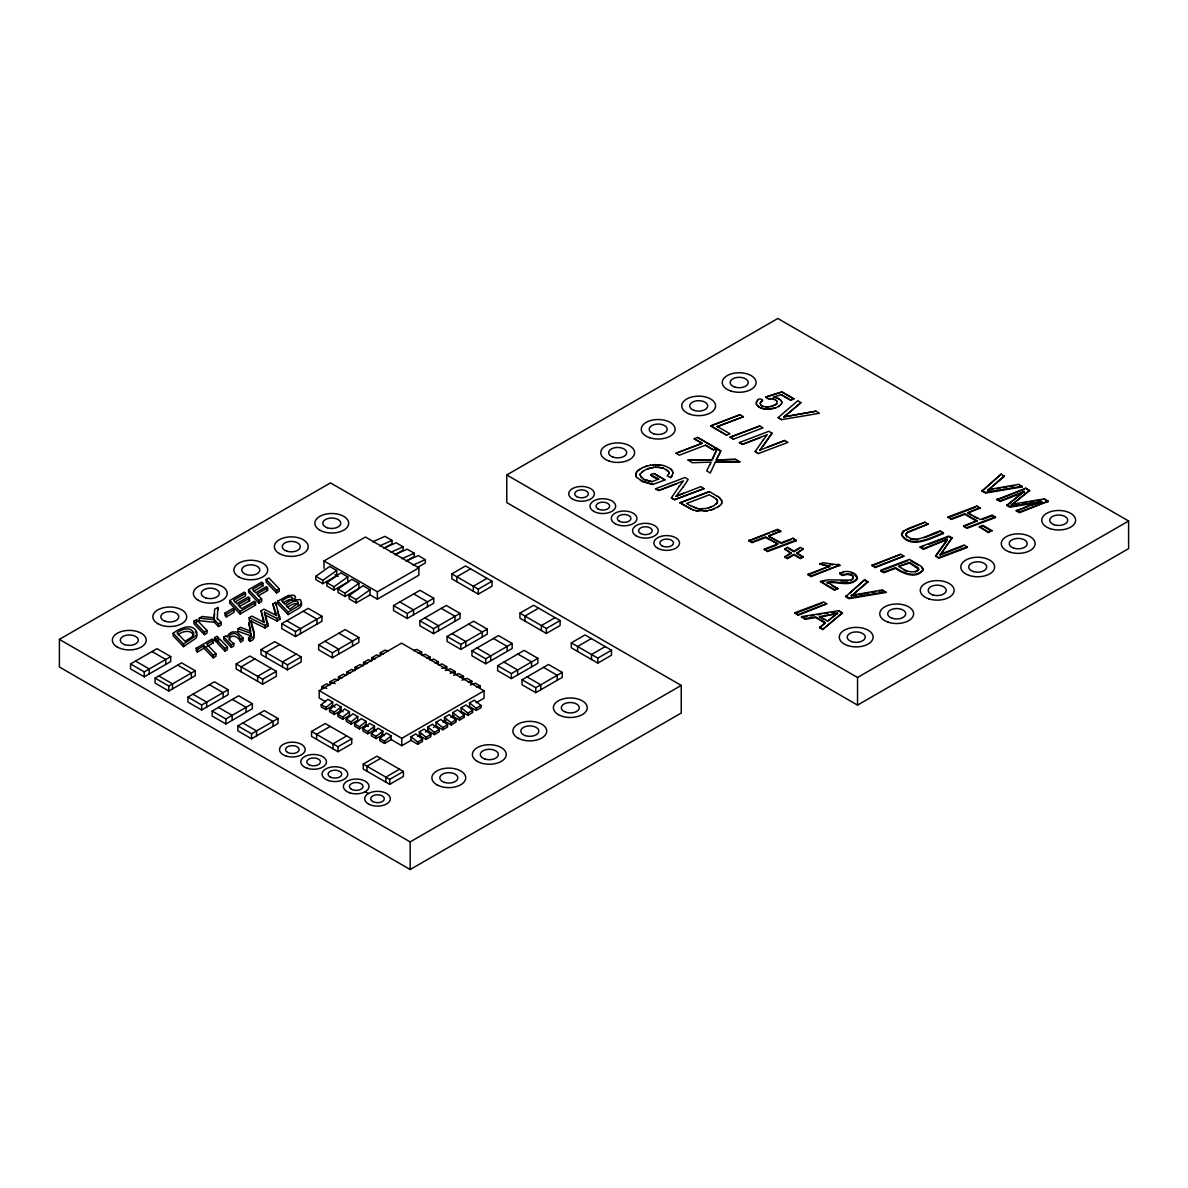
<?xml version="1.0" encoding="UTF-8"?>
<svg xmlns="http://www.w3.org/2000/svg" width="1188" height="1188" viewBox="0 0 1188 1188"><rect width="100%" height="100%" fill="white"/><g stroke="black" fill="none" stroke-linecap="round" stroke-linejoin="round"><path stroke-width="1.5" d="M668.889 473.373L668.889 472.379M214.078 618.889L214.419 613.602M673.314 472.601L670.715 477.621L667.166 475.972L668.592 474.086M217.33 619.037L217.79 607.439L214.568 609.31L214.286 617.849L202.138 616.483L199.242 618.161L199.242 620.715L214.434 622.289L218.444 626.492L221.161 624.933L221.161 622.378L217.241 618.28M228.987 639.812C230.68 633.056 239.04 636.694 240.585 642.069L243.08 640.629L243.08 638.06L237.036 632.016L232.432 631.912A10.202 5.881 0 0 0 228.542 634.526L227.368 637.035L226.062 635.669L223.804 636.976L223.804 639.53L231.318 647.415L233.813 645.975L233.813 643.406C221.933 636.486 236.234 627.249 240.585 639.5L240.585 642.069M721.799 503.148L721.606 499.881M781.555 403.742L781.778 402.569A8.375 4.841 0 0 0 780.264 399.688M639.961 474.977L640.213 473.76M295.144 601.083L295.5 599.94M853.014 578.927L852.969 576.447L851.707 575.393L847.623 574.383L842.129 575.497L839.678 573.596L843.332 571.755A10.009 5.777 0 0 1 848.989 571.621C852.746 572.156 858.508 574.695 856.934 579.402C849.465 587.54 836.679 580.887 827.204 582.966L827.204 582.283C836.679 580.204 849.465 586.857 856.934 578.719M756.593 401.41L756.4 404.455M756.117 402.999L757.647 400.104M668.592 474.235L668.889 473.225M760.186 403.46L761.211 401.485M642.708 467.463L637.124 471.191L635.758 475.749M635.684 474.086L636.159 472.69M905.805 534.645L907.409 532.729L928.11 524.042L924.932 522.215L909.265 528.125L902.672 531.467L901.544 534.377C910.84 549.108 931.852 537.139 943.391 532.863L943.391 533.546C931.852 537.822 910.84 549.792 901.544 535.06L904.306 530.917M715.339 462.236L739.738 461.776L715.339 462.236L710.231 473.047L706.697 470.849L709.875 464.449M709.875 464.597L711.226 462.117L692.381 462.741L688.06 460.098L712.028 459.845L717.196 448.901L712.028 459.845L688.06 460.098M720.864 504.707L721.799 502.999M716.29 459.801L720.789 450.98L717.196 448.752L720.789 450.98L716.29 459.949L735.476 459.459L739.738 461.909L735.476 459.311L716.29 459.949M781.555 403.608L778.526 406.667M683.145 487.11L688.179 479.462L685.016 477.487L655.524 488.773L658.701 490.451L683.427 480.873L679.358 486.263M762.919 446.554L772.037 433.115L759.889 450M920.195 546.896L923.284 548.693L947.371 539.352L923.284 549.376L920.195 546.896L948.93 536.055L952.004 537.837L940.168 554.974L962.666 546.287M952.004 537.837L940.168 554.974M640.213 473.908L643.703 470.582M671.324 497.891L674.561 499.613L704.039 488.61L674.561 499.747L671.324 497.891L679.358 486.115M759.889 450.133L784.719 440.436L787.896 442.411L758.419 453.549L755.182 451.544L763.216 439.916M940.168 554.276L964.344 544.965L967.448 547.43L938.728 558.286L935.58 555.791L947.371 539.352M935.58 556.474L947.371 540.035M683.145 486.976L676.031 496.346L683.516 493.183M922.764 570.062C915.547 578.348 902.88 573.017 895.559 567.641L883.902 572.037L880.724 570.893L883.902 572.72L895.559 568.324C902.88 573.7 915.547 579.031 922.764 570.745L923.031 568.8L921.487 566.483L909.459 559.37L880.724 570.21M713.988 505.687L717.493 502.316M716.334 504.024L717.493 502.465L716.973 499.584M763.216 440.05L767.285 434.66L742.559 444.401L739.381 442.56L742.559 444.253L760.469 437.481M760.513 402.509L762.176 400.772M672.363 475.779L670.715 477.621M720.864 504.558L717.136 507.692M637.124 471.339L640.436 468.785M800.979 402.658L783.902 416.958L800.979 402.658L797.831 400.698L778.14 417.627L781.63 419.646L819.393 413.29L816.037 411.197L783.902 416.81M867.864 581.437L851.217 596.049L867.864 582.12L864.805 579.67L845.604 596.703L849.019 598.678L885.803 592.47L882.521 589.901L851.217 595.366M1004.276 475.839L987.644 490.451L1004.276 476.522L1001.217 474.071L982.03 491.104L985.431 493.079L1022.229 486.887L1018.948 484.303L987.644 489.768M849.717 593.198L864.805 579.67M982.03 491.104L1001.217 474.071M819.557 627.754L825.244 622.453L815.636 616.899L804.989 618.651L801.499 616.646L804.989 619.334L815.636 617.597L825.244 623.136L819.557 627.754L822.631 629.521L842.47 612.86L838.728 610.706L801.499 616.646M822.631 629.521L842.47 612.86M770.715 406.697L776.818 403.727M775.274 405.108L776.818 403.861L776.878 401.039M321.206 704.677L327.903 699.331L332.685 702.093L332.685 705.776L325.987 709.637L321.206 706.875L321.206 704.677L325.987 707.439L325.987 709.637M325.987 707.439L332.685 702.093M329.566 709.503L336.263 704.157L341.045 706.919L341.045 710.602L334.348 714.463L329.566 711.701L329.566 709.503L334.348 712.265L334.348 714.463M334.348 712.265L341.045 706.919M337.927 714.33L344.624 708.984L349.406 711.746L349.406 715.428L342.708 719.289L337.927 716.527L337.927 714.33L342.708 717.092L342.708 719.289M342.708 717.092L349.406 711.746M346.287 719.156L352.985 713.81L357.766 716.572L357.766 720.255L351.069 724.116L346.287 721.354L346.287 719.156L351.069 721.918L351.069 724.116M351.069 721.918L357.766 716.572M354.648 723.982L361.345 718.636L366.127 721.398L366.127 725.081L359.429 728.942L354.648 726.18L354.648 723.982L359.429 726.744L359.429 728.942M359.429 726.744L366.127 721.398M363.008 728.808L369.706 723.462L374.487 726.224L374.487 729.907L367.79 733.768L363.008 731.006L363.008 728.808L367.79 731.57L367.79 733.768M367.79 731.57L374.487 726.224M371.369 733.635L378.066 728.289L382.848 731.051L382.848 734.733L376.151 738.594L371.369 735.832L371.369 733.635L376.151 736.397L376.151 738.594M376.151 736.397L382.848 731.051M379.714 738.461L386.412 733.115L391.208 735.877L391.208 739.56L384.511 743.421L379.714 740.659L379.714 738.461L384.511 741.223L384.511 743.421M384.511 741.223L391.208 735.877M1006.845 505.435L1024.101 491.49L1006.845 505.435L1009.904 507.202L1040.317 502.197M827.294 621.502L837.585 613.038L828.556 620.507M1029.565 490.436L1011.359 505.108L1029.565 490.436L1025.66 488.179L996.94 499.717L1000.044 501.499L1024.101 492.174M757.647 400.252C758.033 397.401 764.76 399.985 762.176 400.92M315.8 576.314L329.67 566.453L336.694 570.507L336.694 575.66L322.824 583.664L315.8 579.625L315.8 576.314L322.824 580.353L322.824 583.664M322.824 580.353L336.694 570.507M326.908 582.714L340.778 572.868L347.802 576.923L347.802 582.075L333.932 590.08L326.908 586.04L326.908 582.714L333.932 586.768L333.932 590.08M333.932 586.768L347.802 576.923M338.016 589.129L351.886 579.284L358.91 583.338L358.91 588.491L345.04 596.495L338.016 592.441L338.016 589.129L345.04 593.183L345.04 596.495M345.04 593.183L358.91 583.338M349.124 595.544L362.993 585.699L370.017 589.753L370.017 594.906L356.148 602.91L349.124 598.856L349.124 595.544L356.148 599.598L356.148 602.91M356.148 599.598L370.017 589.753M719.304 506.088L710.884 510.276M779.937 405.583L775.512 408.048L768.547 409.311A12.682 7.321 0 0 1 759.162 407.142L756.4 404.321M642.084 471.785L647.534 468.755L653.771 467.211M59.4 639.382L330.457 482.892L681.229 685.417L681.229 713.038L410.172 869.527L59.4 667.003L59.4 639.382L410.172 841.906L681.229 685.417M183.531 646.658L173.151 635.773L173.151 633.219C179.21 628.601 191.951 622.364 196.748 631.778A14.36 8.286 0 0 1 196.094 635.521L183.531 644.089L183.531 646.658L196.094 638.075A14.36 8.286 0 0 0 196.748 634.333M193.941 621.22L196.629 619.661L207.024 630.531L207.024 633.1L204.321 634.659L193.941 623.774L193.941 621.22L204.321 632.105L204.321 634.659M245.515 593.361L233.605 600.237L236.828 603.623L248.426 596.925L249.614 598.173L238.016 604.87L241.624 608.642L254.366 601.291L255.539 602.524L255.539 605.078L240.095 614.003L229.73 603.118L229.73 600.564L244.327 592.129L245.515 593.361L245.515 595.931L235.09 601.93M262.919 583.323L252.465 589.352L255.776 592.812L266.424 586.664L267.612 587.912L256.964 594.045L261.672 598.99L261.672 601.544L258.969 603.103L248.574 592.233L248.574 589.664L261.731 582.075L262.919 583.323L262.919 585.877L253.965 591.045M266.201 579.506L268.889 577.947L279.269 588.817L279.269 591.386L276.566 592.946L266.201 582.061L266.201 579.506L276.566 590.391L276.566 592.946M178.245 634.763C182.417 630.798 192.59 629.091 193.703 636.56M130.546 663.944L157.009 648.663L170.73 656.593L170.73 661.553L144.253 676.833L130.546 668.918L130.546 663.944L144.253 671.873L170.73 656.593M225.052 612.978L232.685 608.583L233.977 609.919L233.977 612.473L226.344 616.884L225.052 615.533L225.052 612.978L226.344 614.315L226.344 616.884M226.344 614.315L233.977 609.919M239.456 606.593L249.614 600.727L249.614 598.173M258.479 595.737L267.612 590.466L267.612 587.912M323.982 568.324L323.982 560.959L365.429 537.021L418.844 567.864L418.844 575.23L377.383 599.153L369.542 594.624M204.321 632.105L207.024 630.531M218.444 626.492L218.444 623.938L221.161 622.378M240.095 614.003L240.095 611.434L255.539 602.524M258.969 603.103L258.969 600.549L261.672 598.99M276.566 590.391L279.269 588.817M197.401 652.049L197.401 649.48L204.039 645.648L204.039 648.217L197.401 652.049L196.228 650.801L196.228 648.247L212.147 639.055L213.335 640.287L213.335 642.842L206.757 646.643M214.568 637.659L217.048 636.219L218.503 637.748L218.503 640.302L216.023 641.728L214.568 640.213L214.568 637.659L216.023 639.174L216.023 641.728M264.582 612.206L267.805 623.789L267.805 626.343L265.013 627.962L249.168 620.24L249.168 617.686L251.915 616.097L264.449 622.616L261.122 610.781L263.914 609.162L276.804 615.666L272.884 603.994L275.646 602.39L279.952 619.334L277.056 621.012L264.582 614.76L264.582 612.206L277.056 618.443L279.952 616.78M288.149 614.597L277.784 603.712L277.784 601.158L288.164 595.544L293.317 595.218A4.113 2.376 0 0 1 295.5 597.386L294.089 599.806L300.356 599.658L301.574 602.761L299.658 605.227L288.149 612.043L288.149 614.597L299.658 607.781L301.574 605.316L301.307 603.029M213.335 640.287L206.757 644.089L215.949 653.727L215.949 656.281L213.246 657.84L204.039 648.217M216.023 639.174L218.503 637.748M283.1 602.568L289.56 599.376L292.708 600.564M217.419 640.659L219.914 639.218L227.443 647.089L227.443 649.658L224.948 651.098L217.419 643.213L217.419 640.659L224.948 648.529L224.948 651.098M238.09 628.719L240.54 627.309L250.742 631.259L248.767 622.557L251.381 621.057C251.232 626.269 258.509 636.456 250.193 638.684L248.648 637.614L251.292 635.981L251.143 633.442L238.09 628.719L238.09 631.288L251.143 635.996L251.143 633.442M506.771 474.962L777.828 318.473L1128.6 520.997L1128.6 548.618L857.543 705.108L506.771 502.583L506.771 474.962L857.543 677.487L1128.6 520.997M155.093 678.125L181.571 662.845L195.278 670.76L195.278 675.734L168.815 691.015L155.093 683.1L155.093 678.125L168.815 686.04L195.278 670.76M384.318 548.173L392.025 543.718L392.025 540.406L385.001 536.352L372.676 541.832M287.377 607.306C289.902 605.954 296.807 600.489 298.485 605.479M213.246 657.84L213.246 655.286L215.949 653.727M224.948 648.529L227.443 647.089M231.318 647.415L231.318 644.861L233.813 643.406M240.585 639.5L243.08 638.06M249.168 617.686L265.013 625.393L267.805 623.789M395.426 554.588L403.133 550.133L403.133 546.822L396.109 542.768L383.783 548.247M281.764 623.626L308.241 608.345L321.948 616.26L321.948 621.235L295.485 636.516L281.764 628.601L281.764 623.626L295.485 631.541L321.948 616.26M406.534 560.988L414.241 556.548L414.241 553.237L407.217 549.183L394.891 554.662M236.16 663.944L249.866 656.028L276.344 671.309L276.344 676.284L262.622 684.199L236.16 668.918L236.16 663.944L262.622 679.224L276.344 671.309M261.033 649.584L274.74 641.669L301.203 656.949L301.203 661.924L287.496 669.839L261.033 654.558L261.033 649.584L287.496 664.864L301.203 656.949M187.942 697.089L214.419 681.808L228.126 689.723L228.126 694.698L201.663 709.979L187.942 702.063L187.942 697.089L201.663 705.004L228.126 689.723M254.871 658.909L241.164 666.839L241.164 671.799M279.744 644.549L266.038 652.464L266.038 657.439M417.641 567.404L425.349 562.964L425.349 559.652L418.325 555.598L405.999 561.078M323.982 560.959L377.383 591.802L418.844 567.864M271.339 668.413L257.618 676.328L257.618 681.303M296.213 654.053L282.492 661.968L282.492 666.943M318.666 644.876L345.129 629.595L358.85 637.511L358.85 642.485L332.373 657.766L318.666 649.851L318.666 644.876L332.373 652.791L358.85 637.511M393.54 605.583L420.003 590.302L433.709 598.217L433.709 603.177L407.246 618.458L393.54 610.543L393.54 605.583L407.246 613.498L433.709 598.217M212.177 711.077L238.654 695.797L252.361 703.712L252.361 708.687L225.898 723.967L212.177 716.052L212.177 711.077L225.898 718.992L252.361 703.712M451.841 573.863L465.548 565.948L492.025 581.229L492.025 586.204L478.304 594.119L451.841 578.838L451.841 573.863L478.304 589.144L492.025 581.229M470.552 568.844L456.845 576.759L456.845 581.719M487.021 578.348L473.299 586.263L473.299 591.223M237.852 725.898L264.315 710.617L278.037 718.532L278.037 723.507L251.559 738.788L237.852 730.872L237.852 725.898L251.559 733.813L278.037 718.532M419.839 620.76L446.317 605.479L460.023 613.394L460.023 618.369L433.561 633.649L419.839 625.734L419.839 620.76L433.561 628.675L460.023 613.394M321.725 688.832L321.725 686.619L326.507 683.857L329.848 685.06M330.086 684.006L330.086 681.793L334.868 679.031L338.209 680.234M338.432 679.18L338.432 676.967L343.228 674.205L346.569 675.408M346.792 674.353L346.792 672.141L351.574 669.379L354.93 670.581M355.153 669.527L355.153 667.314L359.934 664.552L363.29 665.755M363.513 664.701L363.513 662.488L368.295 659.726L371.651 660.929M371.874 659.875L371.874 657.662L376.655 654.9L380.012 656.103M380.234 655.048L380.234 652.836L385.016 650.074L388.372 651.276M325.571 701.677L319.216 698.009L319.216 690.644L401.499 643.139L484.08 690.822L484.08 698.188L476.18 702.747M447.104 636.501L473.581 621.22L487.288 629.135L487.288 634.11L460.825 649.391L447.104 641.475L447.104 636.501L460.825 644.431L487.288 629.135M311.553 731.452L325.26 723.537L351.737 738.817L351.737 743.792L338.016 751.707L311.553 736.426L311.553 731.452L338.016 746.732L351.737 738.817M519.928 613.171L533.635 605.256L560.097 620.537L560.097 625.512L546.391 633.427L519.928 618.146L519.928 613.171L546.391 628.452L560.097 620.537M330.264 726.417L316.557 734.333L316.557 739.307M538.639 608.152L524.933 616.067L524.933 621.027M471.978 650.861L498.455 635.58L512.162 643.51L512.162 648.47L485.699 663.75L471.978 655.835L471.978 650.861L485.699 658.791L512.162 643.51M346.733 735.921L333.011 743.837L333.011 748.811M555.093 617.641L541.386 625.571L541.386 630.531M497.653 665.681L524.116 650.4L537.837 658.33L537.837 663.29L511.36 678.571L497.653 670.656L497.653 665.681L511.36 673.611L537.837 658.33M319.216 690.644L401.811 738.327L484.08 690.822M571.324 642.856L585.045 634.941L611.508 650.222L611.508 655.182L597.802 663.097L571.324 647.816L571.324 642.856L597.802 658.137L611.508 650.222M363.231 764.092L376.938 756.177L403.4 771.458L403.4 776.432L389.694 784.347L363.231 769.067L363.231 764.092L389.694 779.373L403.4 771.458M411.003 736.694L415.785 733.932L422.483 739.278L422.483 741.475L417.701 744.237L411.003 740.376L411.003 736.694L417.701 742.04L417.701 744.237M419.364 731.867L424.146 729.105L430.843 734.451L430.843 736.649L426.061 739.411L419.364 735.55L419.364 731.867L426.061 737.213L426.061 739.411M427.725 727.041L432.506 724.279L439.204 729.625L439.204 731.823L434.422 734.585L427.725 730.724L427.725 727.041L434.422 732.387L434.422 734.585M436.085 722.215L440.867 719.453L447.564 724.799L447.564 726.997L442.782 729.759L436.085 725.898L436.085 722.215L442.782 727.561L442.782 729.759M444.446 717.389L449.227 714.627L455.925 719.973L455.925 722.17L451.143 724.932L444.446 721.071L444.446 717.389L451.143 722.735L451.143 724.932M452.806 712.562L457.588 709.8L464.285 715.146L464.285 717.344L459.504 720.106L452.806 716.245L452.806 712.562L459.504 717.908L459.504 720.106M461.167 707.736L465.948 704.974L472.646 710.32L472.646 712.518L467.864 715.28L461.167 711.419L461.167 707.736L467.864 713.082L467.864 715.28M469.527 702.91L474.309 700.148L481.006 705.494L481.006 707.692L476.225 710.454L469.527 706.593L469.527 702.91L476.225 708.256L476.225 710.454M390.689 739.263L401.811 745.693L411.3 740.198M417.641 736.545L420.804 734.719M425.542 731.986L428.705 730.16M433.457 727.412L436.62 725.586M442.946 721.933L446.109 720.106M450.861 717.374L454.024 715.547M380.665 758.33L366.958 766.245L366.958 771.22M591.312 638.565L577.606 646.48L577.606 651.44M522.052 679.774L548.514 664.493L562.221 672.408L562.221 677.383L535.758 692.663L522.052 684.748L522.052 679.774L535.758 687.689L562.221 672.408M417.701 742.04L422.483 739.278M426.061 737.213L430.843 734.451M434.422 732.387L439.204 729.625M442.782 727.561L447.564 724.799M451.143 722.735L455.925 719.973M459.504 717.908L464.285 715.146M467.864 713.082L472.646 710.32M476.225 708.256L481.006 705.494M605.227 646.584L591.52 654.514L591.52 659.474M399.524 769.215L385.803 777.13L385.803 782.105M784.748 548.915L791.208 553.341L784.748 548.915L787.466 547.356L793.926 551.084L800.4 547.356L803.147 548.945L796.688 553.356L803.147 548.945M784.748 549.599L787.466 547.356M796.688 552.672L803.147 557.098L800.43 558.657L793.955 554.93L787.451 558.687L784.689 557.098L791.208 552.658M784.689 557.098L791.208 553.341M788.758 548.782L793.926 551.767L799.108 548.782M784.689 556.415L787.451 558.004L793.955 554.247L800.43 557.974L803.147 556.4M708.479 507.989L713.988 505.539M248.648 637.614L248.648 640.169L250.312 639.396M248.648 640.169L250.193 641.238C259.355 638.327 249.822 627.323 251.381 621.057M379.685 545.886L392.025 540.406M390.793 552.301L403.133 546.822M401.9 558.716L414.241 553.237M413.008 565.132L425.349 559.652M915.488 572.052L918.621 569.973L918.428 567.923L909.518 562.37L898.811 566.409L909.518 563.053L918.725 569.29C912.963 574.977 904.216 570.106 898.811 566.409M1024.101 491.49L1000.044 500.816L996.94 499.034M642.708 467.612L647.668 465.726M676.031 496.346L700.861 486.635L704.039 488.61M906.177 530.026L924.932 522.215M979.358 526.744L988.327 531.912L991.846 530.561L988.327 532.595L979.358 526.744L982.907 525.393L991.846 530.561M717.27 426.462L729.937 433.769L726.596 435.179L710.676 425.839L740.154 414.701L743.406 416.721L717.27 426.611L743.406 416.721M710.676 425.987L740.154 414.701M676.076 453.177L702.182 443.302L676.076 453.311L679.328 455.197L705.449 445.188L713.379 449.762L716.735 448.633L713.379 449.91L705.449 445.188M733.456 439.144L762.934 427.858L759.696 425.987L730.204 437.11L733.456 439.144L730.204 437.11M767.374 447.119L784.719 440.57M655.524 488.773L658.701 490.599L676.625 483.828M691.045 509.162L679.981 502.747L709.459 491.594L716.81 495.99M679.981 502.88L709.459 491.594M768.799 535.639L780.724 531.125L768.799 536.323L781.11 542.753L793.035 538.238L796.212 540.748L767.493 551.603L764.315 549.094L777.858 543.97L765.547 537.555L752.004 542.664L748.826 540.837L777.561 529.299L780.724 531.125M764.315 549.777L776.165 545.292M768.799 536.323L781.11 543.436L791.342 539.56M764.315 549.094L767.493 550.92L796.212 540.065M829.699 566.81L819.794 563.944L823.002 562.726L839.782 565.102L810.944 576.7L808.003 574.309L829.699 566.112L808.003 574.992M928.11 524.042L907.409 532.046L905.805 533.961L906.652 536.872M996.94 499.717L1023.967 489.501M968.072 512.429L980.011 507.915L968.072 513.112L980.397 519.527L992.322 515.028L995.499 517.537L966.78 528.393L963.602 525.883L977.145 520.76L963.602 526.566M808.003 574.309L810.944 576.002L839.782 565.102M982.105 519.572L992.322 515.711L995.499 517.537M839.678 573.596L843.332 572.438M963.602 525.883L966.78 527.71L995.499 516.854M1016.334 510.231L1019.467 512.043L1048.187 501.188L1019.467 512.726L1016.334 510.914L1030.367 504.989L1041.817 501.915M871.977 565.161L875.155 566.988L903.875 556.133L875.155 567.671L871.977 565.161L900.712 554.306L903.875 556.133M935.58 555.791L938.728 557.603L967.448 546.747M794.831 612.8L798.009 614.627L826.729 603.771L798.009 615.31L794.831 612.8L823.566 601.96L826.729 603.771M781.214 394.668L790.48 400.029L793.822 398.916L790.48 400.163L781.214 394.668L773.18 397.208L776.432 397.921M702.182 443.302L694.178 438.684L697.549 437.407L716.735 448.5M730.204 437.258L759.696 425.987M650.935 475.007C672.631 484.823 641.386 474.502 654.276 473.611L664.953 479.922L652.955 484.452L643.139 481.868L636.575 477.234M739.381 442.56L768.874 431.289L772.037 433.249M640.703 476.893L644.832 479.804L652.019 481.689L658.36 479.15M713.676 497.386L709.37 494.757L686.59 503.504L690.436 505.732M748.826 540.837L769.111 533.174M772.497 531.897L777.561 529.982L780.724 531.808M748.826 540.139L752.004 541.98L765.547 536.872L777.858 543.97M977.145 521.443L964.834 514.345L951.291 519.453L948.113 516.929L976.848 506.088L980.011 507.915M948.113 517.612L975.155 507.41M948.113 516.929L951.291 518.77L964.834 513.662L977.145 520.76M943.391 532.863L940.228 531.036C930.531 533.026 914.522 545.797 905.835 534.704M924.398 537.689L938.639 532.313M871.977 565.844L900.712 554.306M920.195 547.579L923.566 546.302M928.645 544.401L948.93 536.738L952.004 538.52M979.358 527.427L982.907 526.091L991.846 531.244M880.724 570.893L907.766 560.691M820.418 581.467L834.57 589.649L837.837 588.431L834.57 590.332L820.418 581.467L827.561 579.878L849.613 580.1A6.118 3.534 0 0 0 853.014 578.244L852.969 575.764L851.707 574.71L847.623 573.7L842.129 574.814L839.678 572.913M794.831 613.483L821.873 603.281M1016.334 510.914L1028.808 506.266M413.528 650.638L416.869 649.435L421.651 652.197L421.651 654.41M418.31 653.4L421.651 652.197M421.889 655.464L425.23 654.261L430.011 657.023L430.011 659.236M426.67 658.226L430.011 657.023M430.249 660.29L433.59 659.088L438.372 661.85L438.372 664.062M435.031 663.053L438.372 661.85M438.595 665.117L441.951 663.914L446.733 666.676L446.733 668.889M441.713 668.473L446.733 666.676M445.292 670.537L450.311 668.74L455.093 671.502L455.093 673.715M450.074 673.299L455.093 671.502M453.653 675.363L458.672 673.566L463.454 676.328L463.454 678.541M460.098 677.531L463.454 676.328M462.013 680.189L467.033 678.393L471.814 681.155L471.814 683.367M468.458 682.358L471.814 681.155M470.359 685.016L475.393 683.219L480.175 685.981L480.175 688.194M476.819 687.184L480.175 685.981M1030.367 505.672L1040.272 502.39M711.27 506.89L705.613 508.627M714.107 509.043L704.306 511.389M647.534 468.904L655.806 467.018M793.822 398.767L781.912 391.892L765.77 396.97L768.205 398.737L770.373 398.708M793.822 398.916L781.912 392.04L765.77 397.119L768.205 398.589L773.982 399.331M645.114 466.632L650.371 465.147M773.24 405.88L768.057 407.039L763.409 406.415M775.512 407.915L768.547 409.177A12.682 7.321 0 0 1 759.162 407.009L757.424 405.732M822.898 581.348L825.229 580.828M1011.359 504.425L1044.207 498.901L1048.187 501.188M837.585 613.038L819.438 616.958L837.585 613.721M783.902 416.958L816.037 411.197M989.456 490.109L993.094 489.426M1041.817 501.232L1009.904 506.519L1006.845 504.752M853.043 595.708L856.682 595.025M1015.502 504.232L1018.339 503.757M996.628 488.788L1000.058 488.209M1003.504 487.615L1006.934 487.035M1010.364 486.456L1013.795 485.862M858.493 594.668L868.799 592.916M872.23 592.337L875.66 591.758M879.09 591.164L882.521 590.585L885.803 592.47M982.03 490.421L985.431 492.396L1022.229 486.204M845.604 596.02L849.019 597.98L885.803 591.787M1022.942 502.984L1026.491 502.42M1030.026 501.841L1033.575 501.277M1037.124 500.712L1040.673 500.148M801.499 617.329L806.815 616.483M810.365 615.919L813.914 615.354M817.448 614.775L820.997 614.211M824.546 613.647L828.081 613.082M831.63 612.518L835.179 611.954M650.371 465.28L655.687 464.597L662.859 465.473M705.613 508.479L698.603 508.88L690.436 505.598M707.588 510.84L695.797 510.692M917.596 539.723L910.424 539.144M653.088 464.909L660.587 465.028M847.668 581.081L840.985 581.006M702.732 508.835L698.603 508.731M655.806 467.166L663.142 467.924L668.606 471.681M765.562 406.831L768.057 406.89M657.781 467.151L663.142 468.072M829.61 564.582L832.788 564.894M199.242 618.161L214.434 619.735L218.444 623.938M829.699 566.112L819.794 563.944M698.41 511.3L693.153 509.904M772.289 398.767L775.408 399.97M662.859 465.325L664.998 466.082A19.186 11.078 0 0 1 671.086 469.379L672.586 471.057M697.104 508.598L693.035 506.949M850.771 572.661L852.435 573.24M776.432 397.772L780.264 399.836A8.375 4.841 0 0 1 781.778 402.717M380.234 652.836L383.59 654.024M371.874 657.662L375.23 658.85M363.513 662.488L366.869 663.676M355.153 667.314L358.509 668.502M346.792 672.141L350.148 673.329M338.432 676.967L341.788 678.155M330.086 681.793L335.105 683.59M321.725 686.619L326.745 688.416M644.832 479.67L652.019 481.689M761.76 405.732L763.409 406.563M693.153 510.053L679.981 502.747M777.813 398.247L779.046 398.856M640.421 480.383L652.955 484.452M904.053 570.121L906.86 571.547M1020.047 485.625L1022.229 486.887M1029.565 491.119L1025.66 488.179M1048.187 501.871L1044.207 498.901M980.011 508.598L976.848 506.088M968.072 513.112L971.16 514.879M974.234 516.661L977.323 518.443M943.391 533.546L940.228 531.036M710.676 425.839L726.596 435.179M755.182 451.544L758.419 453.549M716.735 448.633L697.549 437.407M910.884 560.87L917.968 564.953M694.178 438.818L702.182 443.451M796.212 540.748L793.035 538.238M839.782 565.8L838.075 564.122M864.805 580.353L867.864 582.12M796.688 553.356L803.147 557.098M664.953 479.922L654.276 473.611M827.204 582.283L837.837 588.431M831.763 585.595L837.837 589.114M842.47 613.543L838.728 610.706M819.438 616.275L827.294 620.819M821.012 617.864L824.16 619.691M819.557 627.071L822.631 628.838M441.312 608.375L455.019 616.29L455.019 621.265M468.577 624.116L482.283 632.031L482.283 637.006M493.451 638.476L507.157 646.391L507.157 651.366M543.51 667.374L557.217 675.289L557.217 680.264M413.721 593.926L427.442 601.841L427.442 606.816M517.834 654.039L531.556 661.954L531.556 666.914M399.821 601.945L413.528 609.875L413.528 614.835M503.935 662.058L517.641 669.973L517.641 674.947M424.844 617.879L438.565 625.794L438.565 630.769M452.108 633.62L465.83 641.535L465.83 646.51M476.982 647.98L490.703 655.895L490.703 660.87M527.056 676.878L540.763 684.793L540.763 689.768M334.971 574.665L338.12 576.492M303.237 611.241L316.944 619.156L316.944 624.131M338.862 633.219L352.569 641.134L352.569 646.109M324.948 641.253L338.654 649.168L338.654 654.143M286.768 620.745L300.49 628.66L300.49 633.635M331.927 705.345L335.105 707.172M339.872 709.919L343.05 711.761M365.28 724.591L368.458 726.432M373.225 729.18L376.403 731.021M381.17 733.768L384.348 735.595M177.68 665.087L191.387 673.002L191.387 677.977M152.005 651.559L165.726 659.474L165.726 664.448M209.415 684.704L223.121 692.619L223.121 697.579M259.311 713.513L273.032 721.428L273.032 726.403M232.373 699.42L246.079 707.335L246.079 712.31M365.265 791.683L368.429 793.51M218.458 707.454L232.165 715.369L232.165 720.344M135.551 661.063L149.257 668.978L149.257 673.952M192.946 694.208L206.667 702.123L206.667 707.083M242.857 723.017L256.563 730.932L256.563 735.907M158.821 675.972L172.542 683.887L172.542 688.862M716.81 495.841L720.463 498.544M713.676 497.252L715.755 498.693M643.079 478.957L639.961 474.829M854.009 574.012L857.261 578.036M760.869 405.049L761.76 405.88M666.052 469.334L668.042 470.864M719.052 497.252L722.037 501.574M775.408 399.836L776.878 401.173M715.755 498.559L717.641 501.024M921.487 567.166L923.031 569.483M248.574 589.664L258.969 600.549M223.804 636.976L231.318 644.861M204.039 645.648L213.246 655.286M173.151 633.219L183.531 644.089M266.424 589.218L267.612 590.466M277.784 601.158L288.149 612.043M261.731 584.63L262.919 585.877M248.426 599.495L249.614 600.727M229.73 600.564L240.095 611.434M212.147 641.609L213.335 642.842M196.228 648.247L197.401 649.48M254.366 603.846L255.539 605.078M671.101 469.245L673.314 472.75M195.263 631.853L196.243 633.056M760.869 405.197L760.186 403.326M635.758 475.601L636.575 477.383M668.606 471.532L668.889 472.512M275.349 614.627L272.884 603.994M277.561 611.345L279.952 619.334M263.38 621.755L261.122 610.781M265.325 616.824L267.805 626.343M250.341 632.075L248.767 622.557M857.543 677.487L857.543 705.108M781.63 419.646L778.14 417.627M597.802 658.137L597.802 663.097M546.391 628.452L546.391 633.427M535.758 687.689L535.758 692.663M511.36 673.611L511.36 678.571M485.699 658.791L485.699 663.75M478.304 589.144L478.304 594.119M460.825 644.431L460.825 649.391M433.561 628.675L433.561 633.649M410.172 841.906L410.172 869.527M407.246 613.498L407.246 618.458M401.811 738.327L401.811 745.693M389.694 779.373L389.694 784.347M377.383 591.802L377.383 599.153M338.016 746.732L338.016 751.707M332.373 652.791L332.373 657.766M295.485 631.541L295.485 636.516M287.496 664.864L287.496 669.839M277.056 618.443L277.056 621.012M275.646 602.39L275.646 604.959M265.013 625.393L265.013 627.962M262.622 679.224L262.622 684.199M251.559 733.813L251.559 738.788M250.193 638.684L250.193 641.238M225.898 718.992L225.898 723.967M217.79 607.439L217.79 610.008M214.434 619.735L214.434 622.289M201.663 705.004L201.663 709.979M196.629 619.661L196.629 622.215M168.815 686.04L168.815 691.015M144.253 671.873L144.253 676.833M851.781 579.967A6.118 3.534 0 0 1 850.757 580.457M193.703 634.006L191.832 637.065L185.076 641.297L177.057 632.892C181.348 628.779 192.293 625.883 193.703 634.006M292.753 598.5L284.912 604.246L281.675 600.831C284.288 599.732 290.525 593.97 292.753 598.5M298.485 602.925L289.694 609.251L286.1 605.479C288.892 604.321 296.391 597.534 298.485 602.925M851.707 641.639A9.014 5.212 0 0 0 865.235 637.139A9.014 5.212 0 0 0 851.707 632.625A9.014 5.212 0 0 0 851.707 641.639M892.203 618.265A9.014 5.212 0 0 0 905.731 613.751A9.014 5.212 0 0 0 892.203 609.236A9.014 5.212 0 0 0 892.203 618.265M932.699 594.876A9.014 5.212 0 0 0 946.227 590.377A9.014 5.212 0 0 0 932.699 585.862A9.014 5.212 0 0 0 932.699 594.876M973.195 571.502A9.014 5.212 0 0 0 986.723 566.988A9.014 5.212 0 0 0 973.195 562.473A9.014 5.212 0 0 0 973.195 571.502M613.171 457.172A9.014 5.212 0 0 0 626.7 452.658A9.014 5.212 0 0 0 613.171 448.143A9.014 5.212 0 0 0 613.171 457.172M653.682 433.783A9.014 5.212 0 0 0 667.211 429.284A9.014 5.212 0 0 0 653.682 424.769A9.014 5.212 0 0 0 653.682 433.783M694.178 410.409A9.014 5.212 0 0 0 707.706 405.895A9.014 5.212 0 0 0 694.178 401.381A9.014 5.212 0 0 0 694.178 410.409M734.674 387.021A9.014 5.212 0 0 0 748.202 382.521A9.014 5.212 0 0 0 734.674 378.007A9.014 5.212 0 0 0 734.674 387.021M1013.706 548.114A9.014 5.212 0 0 0 1027.234 543.614A9.014 5.212 0 0 0 1013.706 539.1A9.014 5.212 0 0 0 1013.706 548.114M1054.202 524.74A9.014 5.212 0 0 0 1067.73 520.225A9.014 5.212 0 0 0 1054.202 515.711A9.014 5.212 0 0 0 1054.202 524.74M1009.755 552.064A16.914 9.756 0 0 0 1035.119 543.614A16.914 9.756 0 0 0 1009.755 535.149A16.914 9.756 0 0 0 1009.755 552.064M928.749 598.826A16.914 9.756 0 0 0 954.127 590.377A16.914 9.756 0 0 0 928.749 581.912A16.914 9.756 0 0 0 928.749 598.826M888.253 622.215A16.914 9.756 0 0 0 913.631 613.751A16.914 9.756 0 0 0 888.253 605.301A16.914 9.756 0 0 0 888.253 622.215M730.724 390.971A16.914 9.756 0 0 0 756.088 382.521A16.914 9.756 0 0 0 730.724 374.057A16.914 9.756 0 0 0 730.724 390.971M649.732 437.733A16.914 9.756 0 0 0 675.096 429.284A16.914 9.756 0 0 0 649.732 420.819A16.914 9.756 0 0 0 649.732 437.733M609.236 461.107A16.914 9.756 0 0 0 634.6 452.658A16.914 9.756 0 0 0 609.236 444.208A16.914 9.756 0 0 0 609.236 461.107M690.228 414.345A16.914 9.756 0 0 0 715.592 405.895A16.914 9.756 0 0 0 690.228 397.445A16.914 9.756 0 0 0 690.228 414.345M969.26 575.452A16.914 9.756 0 0 0 994.623 566.988A16.914 9.756 0 0 0 969.26 558.538A16.914 9.756 0 0 0 969.26 575.452M1050.251 528.675A16.914 9.756 0 0 0 1075.615 520.225A16.914 9.756 0 0 0 1050.251 511.776A16.914 9.756 0 0 0 1050.251 528.675M847.757 645.589A16.914 9.756 0 0 0 873.121 637.139A16.914 9.756 0 0 0 847.757 628.675A16.914 9.756 0 0 0 847.757 645.589M576.715 496.629A6.831 3.95 0 0 0 588.149 494.861A6.831 3.95 0 0 0 579.774 490.02A6.831 3.95 0 0 0 576.715 496.629M597.995 508.91A6.831 3.95 0 0 0 609.429 507.142A6.831 3.95 0 0 0 601.069 502.316A6.831 3.95 0 0 0 597.995 508.91M619.29 521.205A6.831 3.95 0 0 0 630.724 519.438A6.831 3.95 0 0 0 622.349 514.612A6.831 3.95 0 0 0 619.29 521.205M640.57 533.501A6.831 3.95 0 0 0 652.004 531.719A6.831 3.95 0 0 0 643.629 526.893A6.831 3.95 0 0 0 640.57 533.501M661.865 545.782A6.831 3.95 0 0 0 673.284 544.015A6.831 3.95 0 0 0 664.924 539.189A6.831 3.95 0 0 0 661.865 545.782M636.337 535.937A12.816 7.395 0 0 0 657.781 532.625A12.816 7.395 0 0 0 642.084 523.566A12.816 7.395 0 0 0 636.337 535.937M572.482 499.064A12.816 7.395 0 0 0 593.926 495.752A12.816 7.395 0 0 0 578.229 486.694A12.816 7.395 0 0 0 572.482 499.064M593.777 511.36A12.816 7.395 0 0 0 615.206 508.048A12.816 7.395 0 0 0 599.509 498.975A12.816 7.395 0 0 0 593.777 511.36M615.057 523.641A12.816 7.395 0 0 0 636.486 520.329A12.816 7.395 0 0 0 620.804 511.271A12.816 7.395 0 0 0 615.057 523.641M657.632 548.217A12.816 7.395 0 0 0 679.061 544.906A12.816 7.395 0 0 0 663.379 535.847A12.816 7.395 0 0 0 657.632 548.217M238.833 576.923A16.914 9.756 0 0 0 267.122 572.542A16.914 9.756 0 0 0 246.406 560.588A16.914 9.756 0 0 0 238.833 576.923M205.776 597.906A9.014 5.212 0 0 0 219.305 593.391A9.014 5.212 0 0 0 205.776 588.877A9.014 5.212 0 0 0 205.776 597.906M246.272 574.517A9.014 5.212 0 0 0 259.801 570.017A9.014 5.212 0 0 0 246.272 565.503A9.014 5.212 0 0 0 246.272 574.517M279.329 553.534A16.914 9.756 0 0 0 307.618 549.153A16.914 9.756 0 0 0 286.917 537.199A16.914 9.756 0 0 0 279.329 553.534M286.783 551.143A9.014 5.212 0 0 0 300.312 546.629A9.014 5.212 0 0 0 286.783 542.114A9.014 5.212 0 0 0 286.783 551.143M319.824 530.16A16.914 9.756 0 0 0 348.114 525.779A16.914 9.756 0 0 0 327.413 513.825A16.914 9.756 0 0 0 319.824 530.16M327.279 527.754A9.014 5.212 0 0 0 340.808 523.255A9.014 5.212 0 0 0 327.279 518.74A9.014 5.212 0 0 0 327.279 527.754M124.785 644.668A9.014 5.212 0 0 0 138.313 640.154A9.014 5.212 0 0 0 124.785 635.654A9.014 5.212 0 0 0 124.785 644.668M117.33 647.059A16.914 9.756 0 0 0 145.634 642.678A16.914 9.756 0 0 0 124.918 630.724A16.914 9.756 0 0 0 117.33 647.059M165.281 621.279A9.014 5.212 0 0 0 178.809 616.78A9.014 5.212 0 0 0 165.281 612.266A9.014 5.212 0 0 0 165.281 621.279M157.826 623.685A16.914 9.756 0 0 0 186.13 619.304A16.914 9.756 0 0 0 165.414 607.35A16.914 9.756 0 0 0 157.826 623.685M198.337 600.296A16.914 9.756 0 0 0 226.626 595.916A16.914 9.756 0 0 0 205.91 583.961A16.914 9.756 0 0 0 198.337 600.296M558.36 714.627A16.914 9.756 0 0 0 586.649 710.246A16.914 9.756 0 0 0 565.934 698.292A16.914 9.756 0 0 0 558.36 714.627M517.849 738.015A16.914 9.756 0 0 0 546.153 733.635A16.914 9.756 0 0 0 525.438 721.68A16.914 9.756 0 0 0 517.849 738.015M525.304 735.61A9.014 5.212 0 0 0 538.832 731.11A9.014 5.212 0 0 0 525.304 726.596A9.014 5.212 0 0 0 525.304 735.61M484.808 758.998A9.014 5.212 0 0 0 498.336 754.484A9.014 5.212 0 0 0 484.808 749.984A9.014 5.212 0 0 0 484.808 758.998M565.8 712.236A9.014 5.212 0 0 0 579.328 707.721A9.014 5.212 0 0 0 565.8 703.222A9.014 5.212 0 0 0 565.8 712.236M444.312 782.372A9.014 5.212 0 0 0 457.84 777.873A9.014 5.212 0 0 0 444.312 773.358A9.014 5.212 0 0 0 444.312 782.372M436.857 784.778A16.914 9.756 0 0 0 465.147 780.397A16.914 9.756 0 0 0 444.446 768.443A16.914 9.756 0 0 0 436.857 784.778M477.353 761.389A16.914 9.756 0 0 0 505.657 757.008A16.914 9.756 0 0 0 484.942 745.054A16.914 9.756 0 0 0 477.353 761.389M368.429 803.964A12.816 7.395 0 0 0 389.872 800.653A12.816 7.395 0 0 0 374.175 791.594A12.816 7.395 0 0 0 368.429 803.964M372.661 801.529A6.831 3.95 0 0 0 384.095 799.762A6.831 3.95 0 0 0 375.72 794.92A6.831 3.95 0 0 0 372.661 801.529M351.381 789.233A6.831 3.95 0 0 0 362.8 787.466A6.831 3.95 0 0 0 354.44 782.64A6.831 3.95 0 0 0 351.381 789.233M349.807 792.856A12.816 7.395 0 0 0 369.023 786.441A12.816 7.395 0 0 0 349.807 780.041A12.816 7.395 0 0 0 349.807 792.856M330.086 776.952A6.831 3.95 0 0 0 341.52 775.185A6.831 3.95 0 0 0 333.16 770.344A6.831 3.95 0 0 0 330.086 776.952M328.512 780.561A12.816 7.395 0 0 0 347.728 774.16A12.816 7.395 0 0 0 328.512 767.745A12.816 7.395 0 0 0 328.512 780.561M308.806 764.656A6.831 3.95 0 0 0 320.24 762.889A6.831 3.95 0 0 0 311.865 758.063A6.831 3.95 0 0 0 308.806 764.656M307.232 768.28A12.816 7.395 0 0 0 326.448 761.864A12.816 7.395 0 0 0 307.232 755.464A12.816 7.395 0 0 0 307.232 768.28M287.526 752.375A6.831 3.95 0 0 0 298.945 750.593A6.831 3.95 0 0 0 290.585 745.767A6.831 3.95 0 0 0 287.526 752.375M285.937 755.984A12.816 7.395 0 0 0 305.168 749.583A12.816 7.395 0 0 0 285.937 743.168A12.816 7.395 0 0 0 285.937 755.984"/></g></svg>
